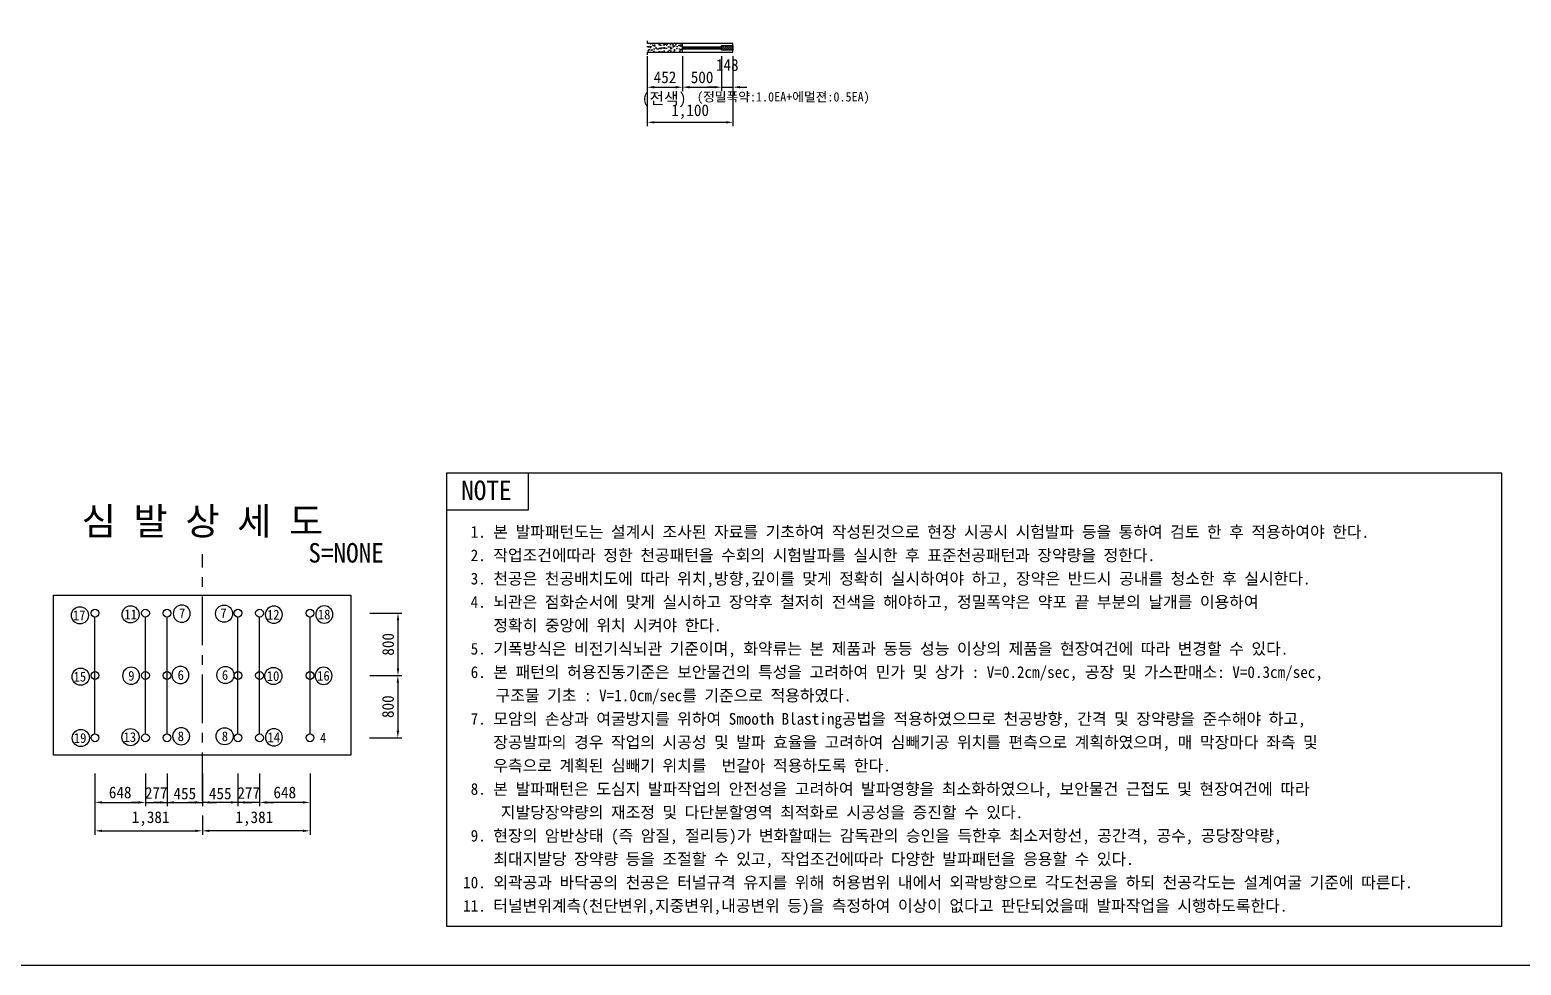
# Model space of a CAD drawing. Header units: millimetres. Extents: x -57518 to 189430, y -17322 to 123318.
# Drawn here: x 130227 to 149380, y -17322 to -5316 of the extents above; entities that cross this region are included whole.
import ezdxf
from ezdxf.enums import TextEntityAlignment as Align

# ---------------------------------------------------------------- set-up
doc = ezdxf.new("R2010")
doc.units = ezdxf.units.MM
doc.header["$LTSCALE"] = 500
doc.header["$PDMODE"] = 1
doc.linetypes.add('A-CENTR01', pattern=[2, 1.25, -0.25, 0.25, -0.25])
for name, color, linetype in [('CS-BLST', 4, 'Continuous'), ('CS-BLST-LIN1', 2, 'Continuous'), ('CS-BLST-PATT', 1, 'Continuous'), ('CS-BLST-TEX2', 3, 'Continuous'), ('CS-BLST-TEX3', 3, 'Continuous'), ('CS-CNTL', 1, 'A-CENTR01'), ('CS-DIMS', 1, 'Continuous'), ('CS-EXCV', 3, 'E-DIGLN01'), ('CS-LEAL', 1, 'Continuous'), ('CS-MISC', 2, 'Continuous'), ('CS-NOTE', 3, 'Continuous'), ('CS-SYMB', 2, 'Continuous'), ('CS-TEX1', 6, 'Continuous'), ('CS-TEXT', 3, 'Continuous'), ('CX-PAPR', 2, 'Continuous')]:
    doc.layers.add(name, color=color, linetype=linetype)
doc.styles.add('굴림체', font='')
doc.styles.get('굴림체').set_extended_font_data('GulimChe')
doc.linetypes.add('E-DIGLN01', pattern='A,0.9,-0.2,[19,kscals.shx,S=0.1,R=180,X=0,Y=0],0.9', length=2)
doc.dimstyles.new('DIM01-50', dxfattribs={"dimscale": 50, "dimtxt": 3, "dimasz": 1.8, "dimexe": 1, "dimexo": 1, "dimgap": 1, "dimtad": 1, "dimdec": 0, "dimzin": 9, "dimdsep": 46, "dimlunit": 6, "dimtxsty": '굴림체', "dimcen": 2.5, "dimclrt": 3, "dimadec": 4, "dimazin": 0, "dimtfac": 1, "dimtdec": 0, "dimtmove": 2, "dimatfit": 3, "dimfxl": 1, "dimtolj": 1, "dimtzin": 0, "dimarcsym": 0})

# ---------------------------------------------------------------- blocks, each defined once
blk = doc.blocks.new('*D219')
at = {"layer": 'CS-DIMS', "color": 0, "lineweight": -2, "ltscale": 30, "transparency": 16777216}
for p, q in [((138157, -5653), (138157, -6553)), ((139257, -5653), (139257, -6553)), ((138247, -6503), (139167, -6503))]:
    blk.add_line(p, q, dxfattribs=at)
at = {"layer": 'CS-DIMS', "color": 0, "ltscale": 30, "transparency": 16777216}
for points in [[(138247, -6488), (138247, -6518), (138157, -6503)], [(139167, -6488), (139167, -6518), (139257, -6503)]]:
    blk.add_solid(points, dxfattribs=at)
at = {"layer": 'Defpoints', "color": 0, "ltscale": 30, "transparency": 16777216}
for p in [(138157, -5603), (139257, -5603), (139257, -6503)]:
    blk.add_point(p, dxfattribs=at)
at = {"layer": 'CS-DIMS', "color": 3, "ltscale": 30, "transparency": 16777216, "insert": (138707, -6367), "char_height": 150, "attachment_point": 5, "style": '굴림체'}
blk.add_mtext('\\A1;1,100', dxfattribs=at)
blk = doc.blocks.new('*D220')
at = {"layer": 'CS-DIMS', "color": 0, "lineweight": -2, "ltscale": 30, "transparency": 16777216}
for p, q in [((138157, -5653), (138157, -6103)), ((138610, -5653), (138610, -6103)), ((138247, -6053), (138520, -6053))]:
    blk.add_line(p, q, dxfattribs=at)
at = {"layer": 'CS-DIMS', "color": 0, "ltscale": 30, "transparency": 16777216}
for points in [[(138247, -6038), (138247, -6068), (138157, -6053)], [(138520, -6038), (138520, -6068), (138610, -6053)]]:
    blk.add_solid(points, dxfattribs=at)
at = {"layer": 'Defpoints', "color": 0, "ltscale": 30, "transparency": 16777216}
for p in [(138157, -5603), (138610, -5603), (138610, -6053)]:
    blk.add_point(p, dxfattribs=at)
at = {"layer": 'CS-DIMS', "color": 3, "ltscale": 30, "transparency": 16777216, "insert": (138384, -5926), "char_height": 150, "attachment_point": 5, "style": '굴림체'}
blk.add_mtext('\\A1;452', dxfattribs=at)
blk = doc.blocks.new('*D221')
at = {"layer": 'CS-DIMS', "color": 0, "lineweight": -2, "ltscale": 30, "transparency": 16777216}
for p, q in [((138157, -5653), (138157, -6102)), ((138610, -5653), (138610, -6102)), ((138247, -6052), (138520, -6052))]:
    blk.add_line(p, q, dxfattribs=at)
at = {"layer": 'CS-DIMS', "color": 0, "ltscale": 30, "transparency": 16777216}
for points in [[(138247, -6037), (138247, -6067), (138157, -6052)], [(138520, -6037), (138520, -6067), (138610, -6052)]]:
    blk.add_solid(points, dxfattribs=at)
at = {"layer": 'Defpoints', "color": 0, "ltscale": 30, "transparency": 16777216}
for p in [(138157, -5603), (138610, -5603), (138610, -6052)]:
    blk.add_point(p, dxfattribs=at)
at = {"layer": 'CS-DIMS', "color": 3, "ltscale": 30, "transparency": 16777216, "insert": (138384, -5926), "char_height": 150, "attachment_point": 5, "style": '굴림체'}
blk.add_mtext('\\A1;452', dxfattribs=at)
blk = doc.blocks.new('*D222')
at = {"layer": 'CS-DIMS', "color": 0, "lineweight": -2, "ltscale": 30, "transparency": 16777216}
for p, q in [((138610, -5653), (138610, -6102)), ((139110, -5653), (139110, -6102)), ((138700, -6052), (139020, -6052))]:
    blk.add_line(p, q, dxfattribs=at)
at = {"layer": 'CS-DIMS', "color": 0, "ltscale": 30, "transparency": 16777216}
for points in [[(138700, -6037), (138700, -6067), (138610, -6052)], [(139020, -6037), (139020, -6067), (139110, -6052)]]:
    blk.add_solid(points, dxfattribs=at)
at = {"layer": 'Defpoints', "color": 0, "ltscale": 30, "transparency": 16777216}
for p in [(138610, -5603), (139110, -5603), (139110, -6052)]:
    blk.add_point(p, dxfattribs=at)
at = {"layer": 'CS-DIMS', "color": 3, "ltscale": 30, "transparency": 16777216, "insert": (138860, -5926), "char_height": 150, "attachment_point": 5, "style": '굴림체'}
blk.add_mtext('\\A1;500', dxfattribs=at)
blk = doc.blocks.new('*D223')
at = {"layer": 'CS-DIMS', "color": 0, "lineweight": -2, "ltscale": 30, "transparency": 16777216}
for p, q in [((139110, -5653), (139110, -6102)), ((139257, -5653), (139257, -6102)), ((139020, -6052), (138930, -6052)), ((139110, -6052), (139257, -6052)), ((139347, -6052), (139437, -6052))]:
    blk.add_line(p, q, dxfattribs=at)
at = {"layer": 'CS-DIMS', "color": 0, "ltscale": 30, "transparency": 16777216}
for points in [[(139020, -6037), (139020, -6067), (139110, -6052)], [(139347, -6037), (139347, -6067), (139257, -6052)]]:
    blk.add_solid(points, dxfattribs=at)
at = {"layer": 'Defpoints', "color": 0, "ltscale": 30, "transparency": 16777216}
for p in [(139110, -5603), (139257, -5603), (139257, -6052)]:
    blk.add_point(p, dxfattribs=at)
at = {"layer": 'CS-DIMS', "color": 3, "ltscale": 30, "transparency": 16777216, "insert": (139184, -5768), "char_height": 150, "attachment_point": 5, "style": '굴림체'}
blk.add_mtext('\\A1;148', dxfattribs=at)
blk = doc.blocks.new('text-cir')
at = {"layer": 'CS-LEAL', "color": 1}
blk.add_circle((0, 0), 110, dxfattribs=at)
blk = doc.blocks.new('*D248')
at = {"layer": 'CS-DIMS', "color": 0, "lineweight": -2, "transparency": 16777216}
for p, q in [((134592, -13604), (135003, -13604)), ((134953, -13694), (134953, -14314)), ((134590, -14404), (135003, -14404))]:
    blk.add_line(p, q, dxfattribs=at)
at = {"layer": 'CS-DIMS', "color": 0, "transparency": 16777216}
for points in [[(134938, -13694), (134968, -13694), (134953, -13604)], [(134938, -14314), (134968, -14314), (134953, -14404)]]:
    blk.add_solid(points, dxfattribs=at)
at = {"layer": 'Defpoints', "color": 0, "transparency": 16777216}
for p in [(134542, -13604), (134540, -14404), (134953, -14404)]:
    blk.add_point(p, dxfattribs=at)
at = {"layer": 'CS-DIMS', "color": 3, "transparency": 16777216, "insert": (134827, -14004), "char_height": 150, "attachment_point": 5, "rotation": 90, "style": '굴림체'}
blk.add_mtext('\\A1;800', dxfattribs=at)
blk = doc.blocks.new('*D249')
at = {"layer": 'CS-DIMS', "color": 0, "lineweight": -2, "transparency": 16777216}
for p, q in [((134594, -12804), (135005, -12804)), ((134955, -12894), (134955, -13514)), ((134592, -13604), (135005, -13604))]:
    blk.add_line(p, q, dxfattribs=at)
at = {"layer": 'CS-DIMS', "color": 0, "transparency": 16777216}
for points in [[(134940, -12894), (134970, -12894), (134955, -12804)], [(134940, -13514), (134970, -13514), (134955, -13604)]]:
    blk.add_solid(points, dxfattribs=at)
at = {"layer": 'Defpoints', "color": 0, "transparency": 16777216}
for p in [(134544, -12804), (134542, -13604), (134955, -13604)]:
    blk.add_point(p, dxfattribs=at)
at = {"layer": 'CS-DIMS', "color": 3, "transparency": 16777216, "insert": (134829, -13204), "char_height": 150, "attachment_point": 5, "rotation": 90, "style": '굴림체'}
blk.add_mtext('\\A1;800', dxfattribs=at)
blk = doc.blocks.new('*D250')
at = {"layer": 'CS-DIMS', "color": 0, "lineweight": -2, "transparency": 16777216}
for p, q in [((131989, -14863), (131989, -15283)), ((132444, -14863), (132444, -15283)), ((131899, -15233), (131809, -15233)), ((131989, -15233), (132444, -15233)), ((132534, -15233), (132624, -15233))]:
    blk.add_line(p, q, dxfattribs=at)
at = {"layer": 'CS-DIMS', "color": 0, "transparency": 16777216}
for points in [[(131899, -15218), (131899, -15248), (131989, -15233)], [(132534, -15218), (132534, -15248), (132444, -15233)]]:
    blk.add_solid(points, dxfattribs=at)
at = {"layer": 'Defpoints', "color": 0, "transparency": 16777216}
for p in [(131989, -14813, 0), (132444, -14813), (132444, -15233)]:
    blk.add_point(p, dxfattribs=at)
at = {"layer": 'CS-DIMS', "color": 3, "transparency": 16777216, "insert": (132217, -15119), "char_height": 150, "attachment_point": 5, "style": '굴림체'}
blk.add_mtext('\\A1;455', dxfattribs=at)
blk = doc.blocks.new('*D251')
at = {"layer": 'CS-DIMS', "color": 0, "lineweight": -2, "transparency": 16777216}
for p, q in [((131989, -14863), (131989, -15283)), ((131712, -14997), (131712, -15283)), ((131622, -15233), (131532, -15233)), ((131712, -15233), (131989, -15233)), ((132079, -15233), (132169, -15233))]:
    blk.add_line(p, q, dxfattribs=at)
at = {"layer": 'CS-DIMS', "color": 0, "transparency": 16777216}
for points in [[(131622, -15218), (131622, -15248), (131712, -15233)], [(132079, -15218), (132079, -15248), (131989, -15233)]]:
    blk.add_solid(points, dxfattribs=at)
at = {"layer": 'Defpoints', "color": 0, "transparency": 16777216}
for p in [(131989, -14813, 0), (131712, -14947, 0), (131989, -15233)]:
    blk.add_point(p, dxfattribs=at)
at = {"layer": 'CS-DIMS', "color": 3, "transparency": 16777216, "insert": (131850, -15111), "char_height": 150, "attachment_point": 5, "style": '굴림체'}
blk.add_mtext('\\A1;277', dxfattribs=at)
blk = doc.blocks.new('*D252')
at = {"layer": 'CS-DIMS', "color": 0, "lineweight": -2, "transparency": 16777216}
for p, q in [((131063, -14863), (131063, -15283)), ((131712, -14863), (131712, -15283)), ((131153, -15233), (131622, -15233))]:
    blk.add_line(p, q, dxfattribs=at)
at = {"layer": 'CS-DIMS', "color": 0, "transparency": 16777216}
for points in [[(131153, -15218), (131153, -15248), (131063, -15233)], [(131622, -15218), (131622, -15248), (131712, -15233)]]:
    blk.add_solid(points, dxfattribs=at)
at = {"layer": 'Defpoints', "color": 0, "transparency": 16777216}
for p in [(131063, -14813, 0), (131712, -14813, 0), (131712, -15233)]:
    blk.add_point(p, dxfattribs=at)
at = {"layer": 'CS-DIMS', "color": 3, "transparency": 16777216, "insert": (131387, -15106), "char_height": 150, "attachment_point": 5, "style": '굴림체'}
blk.add_mtext('\\A1;648', dxfattribs=at)
blk = doc.blocks.new('*D253')
at = {"layer": 'CS-DIMS', "color": 0, "lineweight": -2, "transparency": 16777216}
for p, q in [((131063, -14863), (131063, -15648)), ((132444, -15400), (132444, -15648)), ((131153, -15598), (132354, -15598))]:
    blk.add_line(p, q, dxfattribs=at)
at = {"layer": 'CS-DIMS', "color": 0, "transparency": 16777216}
for points in [[(131153, -15583), (131153, -15613), (131063, -15598)], [(132354, -15583), (132354, -15613), (132444, -15598)]]:
    blk.add_solid(points, dxfattribs=at)
at = {"layer": 'Defpoints', "color": 0, "transparency": 16777216}
for p in [(131063, -14813, 0), (132444, -15350), (132444, -15598)]:
    blk.add_point(p, dxfattribs=at)
at = {"layer": 'CS-DIMS', "color": 3, "transparency": 16777216, "insert": (131778, -15442), "char_height": 150, "attachment_point": 5, "style": '굴림체'}
blk.add_mtext('\\A1;1,381', dxfattribs=at)
blk = doc.blocks.new('*D254')
at = {"layer": 'CS-DIMS', "color": 0, "lineweight": -2, "transparency": 16777216}
for p, q in [((132444, -14863), (132444, -15283)), ((132900, -14863), (132900, -15283)), ((132354, -15233), (132264, -15233)), ((132900, -15233), (132444, -15233)), ((132990, -15233), (133080, -15233))]:
    blk.add_line(p, q, dxfattribs=at)
at = {"layer": 'CS-DIMS', "color": 0, "transparency": 16777216}
for points in [[(132354, -15218), (132354, -15248), (132444, -15233)], [(132990, -15218), (132990, -15248), (132900, -15233)]]:
    blk.add_solid(points, dxfattribs=at)
at = {"layer": 'Defpoints', "color": 0, "transparency": 16777216}
for p in [(132444, -14813), (132900, -14813, 0), (132444, -15233)]:
    blk.add_point(p, dxfattribs=at)
at = {"layer": 'CS-DIMS', "color": 3, "transparency": 16777216, "insert": (132672, -15119), "char_height": 150, "attachment_point": 5, "style": '굴림체'}
blk.add_mtext('\\A1;455', dxfattribs=at)
blk = doc.blocks.new('*D255')
at = {"layer": 'CS-DIMS', "color": 0, "lineweight": -2, "transparency": 16777216}
for p, q in [((132900, -14863), (132900, -15283)), ((133177, -14997), (133177, -15283)), ((132810, -15233), (132720, -15233)), ((133177, -15233), (132900, -15233)), ((133267, -15233), (133357, -15233))]:
    blk.add_line(p, q, dxfattribs=at)
at = {"layer": 'CS-DIMS', "color": 0, "transparency": 16777216}
for points in [[(132810, -15218), (132810, -15248), (132900, -15233)], [(133267, -15218), (133267, -15248), (133177, -15233)]]:
    blk.add_solid(points, dxfattribs=at)
at = {"layer": 'Defpoints', "color": 0, "transparency": 16777216}
for p in [(132900, -14813, 0), (133177, -14947, 0), (132900, -15233)]:
    blk.add_point(p, dxfattribs=at)
at = {"layer": 'CS-DIMS', "color": 3, "transparency": 16777216, "insert": (133038, -15111), "char_height": 150, "attachment_point": 5, "style": '굴림체'}
blk.add_mtext('\\A1;277', dxfattribs=at)
blk = doc.blocks.new('*D256')
at = {"layer": 'CS-DIMS', "color": 0, "lineweight": -2, "transparency": 16777216}
for p, q in [((133177, -14863), (133177, -15283)), ((133825, -14863), (133825, -15283)), ((133735, -15233), (133267, -15233))]:
    blk.add_line(p, q, dxfattribs=at)
at = {"layer": 'CS-DIMS', "color": 0, "transparency": 16777216}
for points in [[(133267, -15218), (133267, -15248), (133177, -15233)], [(133735, -15218), (133735, -15248), (133825, -15233)]]:
    blk.add_solid(points, dxfattribs=at)
at = {"layer": 'Defpoints', "color": 0, "transparency": 16777216}
for p in [(133177, -14813, 0), (133825, -14813, 0), (133177, -15233)]:
    blk.add_point(p, dxfattribs=at)
at = {"layer": 'CS-DIMS', "color": 3, "transparency": 16777216, "insert": (133501, -15106), "char_height": 150, "attachment_point": 5, "style": '굴림체'}
blk.add_mtext('\\A1;648', dxfattribs=at)
blk = doc.blocks.new('*D257')
at = {"layer": 'CS-DIMS', "color": 0, "lineweight": -2, "transparency": 16777216}
for p, q in [((133825, -14863), (133825, -15648)), ((132444, -15400), (132444, -15648)), ((133735, -15598), (132534, -15598))]:
    blk.add_line(p, q, dxfattribs=at)
at = {"layer": 'CS-DIMS', "color": 0, "transparency": 16777216}
for points in [[(132534, -15583), (132534, -15613), (132444, -15598)], [(133735, -15583), (133735, -15613), (133825, -15598)]]:
    blk.add_solid(points, dxfattribs=at)
at = {"layer": 'Defpoints', "color": 0, "transparency": 16777216}
for p in [(133825, -14813, 0), (132444, -15350), (132444, -15598)]:
    blk.add_point(p, dxfattribs=at)
at = {"layer": 'CS-DIMS', "color": 3, "transparency": 16777216, "insert": (133110, -15442), "char_height": 150, "attachment_point": 5, "style": '굴림체'}
blk.add_mtext('\\A1;1,381', dxfattribs=at)

msp = doc.modelspace()

# ---------------------------------------------------------------- hatches: boundary and pattern name
at = {"layer": 'CS-BLST-PATT'}
h = msp.add_hatch(dxfattribs=at)
h.set_pattern_fill('AR-CONC', color=256, scale=0.5, style=0)
h.set_pattern_definition([(50, (-277752.67, 442182.754), (91.0923345, -7.969543), [9.525, -104.775]), (355, (-277752.67, 442182.75), (-17.621413, 95.528321), [7.62, -83.82]), (100.451, (-277745.08, 442182.09), (73.471251, 87.558344), [8.095, -89.045]), (46.1842, (-277752.67, 442208.15), (135.53952, -21.021164), [14.2875, -157.1625]), (96.6356, (-277741.38, 442206.4), (118.702117, 123.712778), [12.1425, -133.5675]), (351.184, (-277752.67, 442208.15), (118.702303, 123.71256), [11.43, -125.73]), (21, (-277739.97, 442201.804), (75.80744, -51.132759), [9.525, -104.775]), (326, (-277739.97, 442201.8), (30.901014, 92.093983), [7.62, -83.82]), (71.4514, (-277733.66, 442197.54), (106.708245, 40.961429), [8.095, -89.045]), (37.5, (-277752.673, 442182.754), (1.5443016, 42.2775194), [0, -82.804, 0, -85.09, 0, -84.1375]), (7.5, (-277752.673, 442182.754), (33.4098313, 50.0902874), [0, -48.514, 0, -80.899, 0, -32.0675]), (327.5, (-277780.994, 442182.754), (67.7952976, -2.864372), [0, -31.75, 0, -99.06, 0, -131.445]), (317.5, (-277793.694, 442182.754), (74.0645907, 12.7132455), [0, -41.275, 0, -65.786, 0, -93.345])])
h.paths.add_polyline_path([(138609.8, -5493), (138157.3, -5493), (138157.3, -5603), (138609.8, -5603)])
h = msp.add_hatch(dxfattribs=at)
h.set_pattern_fill('ANSI31', color=256, scale=5.824581, style=0)
h.set_pattern_definition([(45, (-626914.442, 219719.878), (-13.0765565, 13.0765565), [])])
h.paths.add_polyline_path([(139109.8, -5518.9), (139109.8, -5577.1), (139257.3, -5577.1), (139257.3, -5518.9)])
at = {"layer": 'CS-SYMB'}
h = msp.add_hatch(dxfattribs=at)
h.set_pattern_fill('LINE', color=256, scale=4.6, style=0)
h.set_pattern_definition([(0, (-1887592.704, 827805.501), (0, 14.605), [])])
h.paths.add_polyline_path([(139109.8, -5562.6), (139109.8, -5533.5), (138609.8, -5533.5), (138609.8, -5562.6)])

# ---------------------------------------------------------------- linework, layer by layer
at = {"layer": 'CS-BLST', "elevation": 0}
msp.add_lwpolyline([(139109.8, -5518.9), (139257.3, -5518.9), (139257.3, -5577.1), (139109.8, -5577.1)], close=True, dxfattribs=at)
at = {"layer": 'CS-BLST'}
for centre in [(131063.3, -12803.9, 0), (131711.6, -12803.9, 0), (131988.9, -12803.9, 0), (132899.6, -12803.9, 0), (133176.9, -12803.9, 0), (133825.2, -12803.9, 0), (131063.3, -13603.9, 0), (131711.6, -13603.9, 0), (131988.9, -13603.9, 0), (132899.6, -13603.9, 0), (133176.9, -13603.9, 0), (133825.2, -13603.9, 0), (131063.3, -14403.9, 0), (131711.6, -14403.9, 0), (131988.9, -14403.9, 0), (132899.6, -14403.9, 0), (133176.9, -14403.9, 0), (133825.2, -14403.9, 0)]:
    msp.add_circle(centre, 50, dxfattribs=at)
at = {"layer": 'CS-BLST-LIN1', "elevation": 0}
for points in [[(131063.3, -14353.9), (131063.3, -12853.9)], [(131711.6, -14353.9), (131711.6, -12853.9)], [(131988.9, -14353.9), (131988.9, -12853.9)], [(132899.6, -14353.9), (132899.6, -12853.9)], [(133176.9, -14353.9), (133176.9, -12853.9)], [(133825.2, -14353.9), (133825.2, -12853.9)]]:
    msp.add_lwpolyline(points, dxfattribs=at)
at = {"layer": 'CS-CNTL'}
msp.add_line((132444.3, -15216, 0), (132444.3, -12047.7, 0), dxfattribs=at)
at = {"layer": 'CS-EXCV', "elevation": 0}
msp.add_lwpolyline([(138157.3, -5638), (138157.3, -5603), (139257.3, -5603), (139257.3, -5493), (138157.3, -5493), (138157.3, -5458.1)], dxfattribs=at)
at = {"layer": 'CS-MISC', "elevation": 0}
msp.add_lwpolyline([(130531.6, -12572.8), (134347.3, -12572.8), (134347.3, -14627.7), (130531.6, -14627.7)], close=True, dxfattribs=at)
at = {"layer": 'CS-NOTE', "elevation": 0}
for points in [[(135577.3, -16822.2), (149129.7, -16822.2), (149129.7, -11005.2), (135577.3, -11005.2), (135577.3, -16822.2)], [(136627.3, -11005.2), (136627.3, -11480.2), (135577.3, -11480.2)]]:
    msp.add_lwpolyline(points, dxfattribs=at)
at = {"layer": 'CS-SYMB'}
msp.add_line((138609.8, -5603, 0), (138609.8, -5493, 0), dxfattribs=at)
at = {"layer": 'CS-SYMB', "elevation": 0}
msp.add_lwpolyline([(138609.8, -5533.5), (139109.8, -5533.5), (139109.8, -5562.6), (138609.8, -5562.6)], close=True, dxfattribs=at)
at = {"layer": 'CX-PAPR', "elevation": 0}
msp.add_lwpolyline([(109829.7, -17322.2), (149629.7, -17322.2), (149629.7, 8477.8), (109829.7, 8477.8)], close=True, dxfattribs=at)

# ---------------------------------------------------------------- block references
at = {"layer": 'CS-BLST-TEX2'}
for p in [(130870, -12831.6, 0), (131520.7, -12819.6, 0), (132721.3, -12810.1, 0), (130879, -13619.1, 0), (132738.5, -13597.6, 0), (133354.3, -13610.6, 0), (130881.6, -14406.8, 0), (131519.6, -14394.8, 0), (132729, -14384, 0)]:
    msp.add_blockref('text-cir', p, dxfattribs=at)
at = {"layer": 'CS-BLST-TEX2', "xscale": -1}
for p in [(132178, -12810.1, 0), (133360.6, -12823, 0), (134008.3, -12820.3, 0), (131526.9, -13607.2, 0), (132160.9, -13597.6, 0), (133999.3, -13607.9, 0), (132170.4, -14384, 0), (133361.7, -14398.2, 0)]:
    msp.add_blockref('text-cir', p, dxfattribs=at)

# ---------------------------------------------------------------- texts
at = {"layer": 'CS-BLST-TEX2', "style": '굴림체'}
for s, p in [('17', (130860.6, -12831.6, 0)), ('11', (131521.8, -12819.6, 0)), ('7', (132182.2, -12805.2, 0)), ('7', (132713.6, -12805.2, 0)), ('12', (133353.4, -12823, 0)), ('18', (134006.3, -12820.3, 0)), ('15', (130869.5, -13619.1, 0)), ('9', (131531, -13607.2, 0)), ('6', (132165, -13597.6, 0)), ('6', (132734.2, -13597.6, 0)), ('10', (133350.1, -13610.6, 0)), ('16', (133997.2, -13607.9, 0)), ('19', (130872.3, -14406.8, 0)), ('13', (131511.4, -14394.8, 0)), ('8', (132166.5, -14384, 0)), ('8', (132732.8, -14384, 0)), ('14', (133359.8, -14398.2, 0)), ('4', (133993.4, -14403, 0))]:
    msp.add_text(s, height=125, dxfattribs=at).set_placement(p, align=Align.MIDDLE_CENTER)
at = {"layer": 'CS-BLST-TEX3', "style": '굴림체'}
for s, height, p in [('(전색)', 150, (138373, -6270.2, 0)), ('(정밀폭약:1.0EA+에멀젼:0.5EA)', 120, (139904.2, -6235.5, 0))]:
    msp.add_text(s, height=height, dxfattribs=at).set_placement(p, align=Align.CENTER)
at = {"layer": 'CS-NOTE', "style": '굴림체'}
for s, height, p in [('NOTE', 250, (135767, -11352.3, 0)), (' 1. 본 발파패턴도는 설계시 조사된 자료를 기초하여 작성된것으로 현장 시공시 시험발파 등을 통하여 검토 한 후 적용하여야 한다.', 150, (135791.6, -11835.5, 0)), (' 2. 작업조건에따라 정한 천공패턴을 수회의 시험발파를 실시한 후 표준천공패턴과 장약량을 정한다.', 150, (135791.6, -12135.5, 0)), (' 3. 천공은 천공배치도에 따라 위치,방향,깊이를 맞게 정확히 실시하여야 하고, 장약은 반드시 공내를 청소한 후 실시한다.', 150, (135791.6, -12435.5, 0)), (' 4. 뇌관은 점화순서에 맞게 실시하고 장약후 철저히 전색을 해야하고, 정밀폭약은 약포 끝 부분의 날개를 이용하여', 150, (135791.6, -12735.5, 0)), ('    정확히 중앙에 위치 시켜야 한다.', 150, (135791.6, -13035.5, 0)), (' 5. 기폭방식은 비전기식뇌관 기준이며, 화약류는 본 제품과 동등 성능 이상의 제품을 현장여건에 따라 변경할 수 있다.', 150, (135791.6, -13335.5, 0)), (' 6. 본 패턴의 허용진동기준은 보안물건의 특성을 고려하여 민가 및 상가 : V=0.2cm/sec, 공장 및 가스판매소: V=0.3cm/sec, ', 150, (135791.6, -13635.5, 0)), ('    구조물 기초 : V=1.0cm/sec를 기준으로 적용하였다.', 150, (135821.2, -13935.5, 0)), (' 7. 모암의 손상과 여굴방지를 위하여 Smooth Blasting공법을 적용하였으므로 천공방향, 간격 및 장약량을 준수해야 하고,', 150, (135791.6, -14235.5, 0)), ('    장공발파의 경우 작업의 시공성 및 발파 효율을 고려하여 심빼기공 위치를 편측으로 계획하였으며, 매 막장마다 좌측 및', 150, (135791.6, -14535.5, 0)), ('    우측으로 계획된 심빼기 위치를  번갈아 적용하도록 한다.', 150, (135791.6, -14835.5, 0)), (' 8. 본 발파패턴은 도심지 발파작업의 안전성을 고려하여 발파영향을 최소화하였으나, 보안물건 근접도 및 현장여건에 따라', 150, (135791.6, -15135.5, 0)), ('     지발당장약량의 재조정 및 다단분할영역 최적화로 시공성을 증진할 수 있다.', 150, (135791.6, -15435.5, 0)), (' 9. 현장의 암반상태 (즉 암질, 절리등)가 변화할때는 감독관의 승인을 득한후 최소저항선, 공간격, 공수, 공당장약량,', 150, (135791.6, -15735.5, 0)), ('    최대지발당 장약량 등을 조절할 수 있고, 작업조건에따라 다양한 발파패턴을 응용할 수 있다. ', 150, (135791.6, -16035.5, 0)), ('10. 외곽공과 바닥공의 천공은 터널규격 유지를 위해 허용범위 내에서 외곽방향으로 각도천공을 하되 천공각도는 설계여굴 기준에 따른다.', 150, (135791.6, -16335.5, 0)), ('11. 터널변위계측(천단변위,지중변위,내공변위 등)을 측정하여 이상이 없다고 판단되었을때 발파작업을 시행하도록한다.', 150, (135791.6, -16635.5, 0))]:
    msp.add_text(s, height=height, dxfattribs=at).set_placement(p)
at = {"layer": 'CS-TEX1', "style": '굴림체'}
msp.add_text('심 발 상 세 도', height=350, dxfattribs=at).set_placement((132444.3, -11619.4, 0), align=Align.MIDDLE)
at = {"layer": 'CS-TEXT', "style": '굴림체'}
msp.add_text('S=NONE', height=250, dxfattribs=at).set_placement((133803.8, -12154.2, 0))

# ---------------------------------------------------------------- dimensions: what is measured, and where the dimension line sits
at = {"layer": 'CS-DIMS', "ltscale": 30}
for base, p1, p2, picture, middle in [((139257.3, -6503, 0), (138157.3, -5603, 0), (139257.3, -5603, 0), '*D219', (138707.3, -6366.8, 0)), ((138609.7887, -6053.0116, 0), (138157.3367, -5603.0116, 0), (138609.7887, -5603.0116, 0), '*D220', (138383.5627, -5926.1167, 0)), ((138609.7887, -6052.491, 0), (138157.3367, -5603.0116, 0), (138609.7887, -5603.0116, 0), '*D221', (138383.5627, -5925.5961, 0)), ((139109.8, -6052.5, 0), (138609.8, -5603, 0), (139109.8, -5603, 0), '*D222', (138859.8, -5925.8, 0))]:
    dim = msp.add_linear_dim(base=base, p1=p1, p2=p2, dimstyle='DIM01-50', dxfattribs=at)
    dim.commit()
    dim.dimension.update_dxf_attribs({"geometry": picture, "text_midpoint": middle})
dim = msp.add_linear_dim(base=(139257.33671, -6052.49103, 0), p1=(139109.8367, -5603.01164, 0), p2=(139257.33671, -5603.01164, 0), dimstyle='DIM01-50', dxfattribs=at)
dim.commit()
dim.dimension.update_dxf_attribs({"geometry": '*D223', "text_midpoint": (139183.58671, -5767.7462, 0), "dimtype": 160})
at = {"layer": 'CS-DIMS'}
for base, p1, p2, angle, picture, middle in [((134955.4, -13603.9, 0), (134544.4, -12804, 0), (134542.4, -13603.9, 0), 90, '*D249', (134828.7, -13203.9, 0)), ((134953.4, -14403.9, 0), (134542.4, -13603.9, 0), (134540.4, -14403.9, 0), 90, '*D248', (134826.8, -14003.9, 0)), ((133176.9, -15232.7, 0), (133825.2, -14813.4, 0), (133176.9, -14813.4, 0), 180, '*D256', (133501.1, -15105.8, 0))]:
    dim = msp.add_linear_dim(base=base, p1=p1, p2=p2, angle=angle, dimstyle='DIM01-50', dxfattribs=at)
    dim.commit()
    dim.dimension.update_dxf_attribs({"geometry": picture, "text_midpoint": middle})
dim = msp.add_linear_dim(base=(131711.6, -15232.7, 0), p1=(131063.3, -14813.4, 0), p2=(131711.6, -14813.4, 0), dimstyle='DIM01-50', dxfattribs=at)
dim.commit()
dim.dimension.update_dxf_attribs({"geometry": '*D252', "text_midpoint": (131387.5, -15105.8, 0)})
for base, p1, p2, picture, middle in [((132444.3, -15598, 0), (131063.3, -14813.4, 0), (132444.3, -15349.7, 0), '*D253', (131778.4, -15441.7, 0)), ((131988.9, -15232.7, 0), (131711.6, -14947, 0), (131988.9, -14813.4, 0), '*D251', (131850.3, -15111.4, 0)), ((132444.3, -15232.7, 0), (131988.9, -14813.4, 0), (132444.3, -14813.4, 0), '*D250', (132216.6, -15118.9, 0))]:
    dim = msp.add_linear_dim(base=base, p1=p1, p2=p2, dimstyle='DIM01-50', dxfattribs=at)
    dim.commit()
    dim.dimension.update_dxf_attribs({"geometry": picture, "text_midpoint": middle, "dimtype": 160})
for base, p1, p2, picture, middle in [((132444.3, -15232.7, 0), (132899.6, -14813.4, 0), (132444.3, -14813.4, 0), '*D254', (132671.9, -15118.9, 0)), ((132444.3, -15598, 0), (133825.2, -14813.4, 0), (132444.3, -15349.7, 0), '*D257', (133110.1, -15441.7, 0)), ((132899.6, -15232.7, 0), (133176.9, -14947, 0), (132899.6, -14813.4, 0), '*D255', (133038.3, -15111.4, 0))]:
    dim = msp.add_linear_dim(base=base, p1=p1, p2=p2, angle=180, dimstyle='DIM01-50', dxfattribs=at)
    dim.commit()
    dim.dimension.update_dxf_attribs({"geometry": picture, "text_midpoint": middle, "dimtype": 160})

doc.saveas('drawing.dxf')
